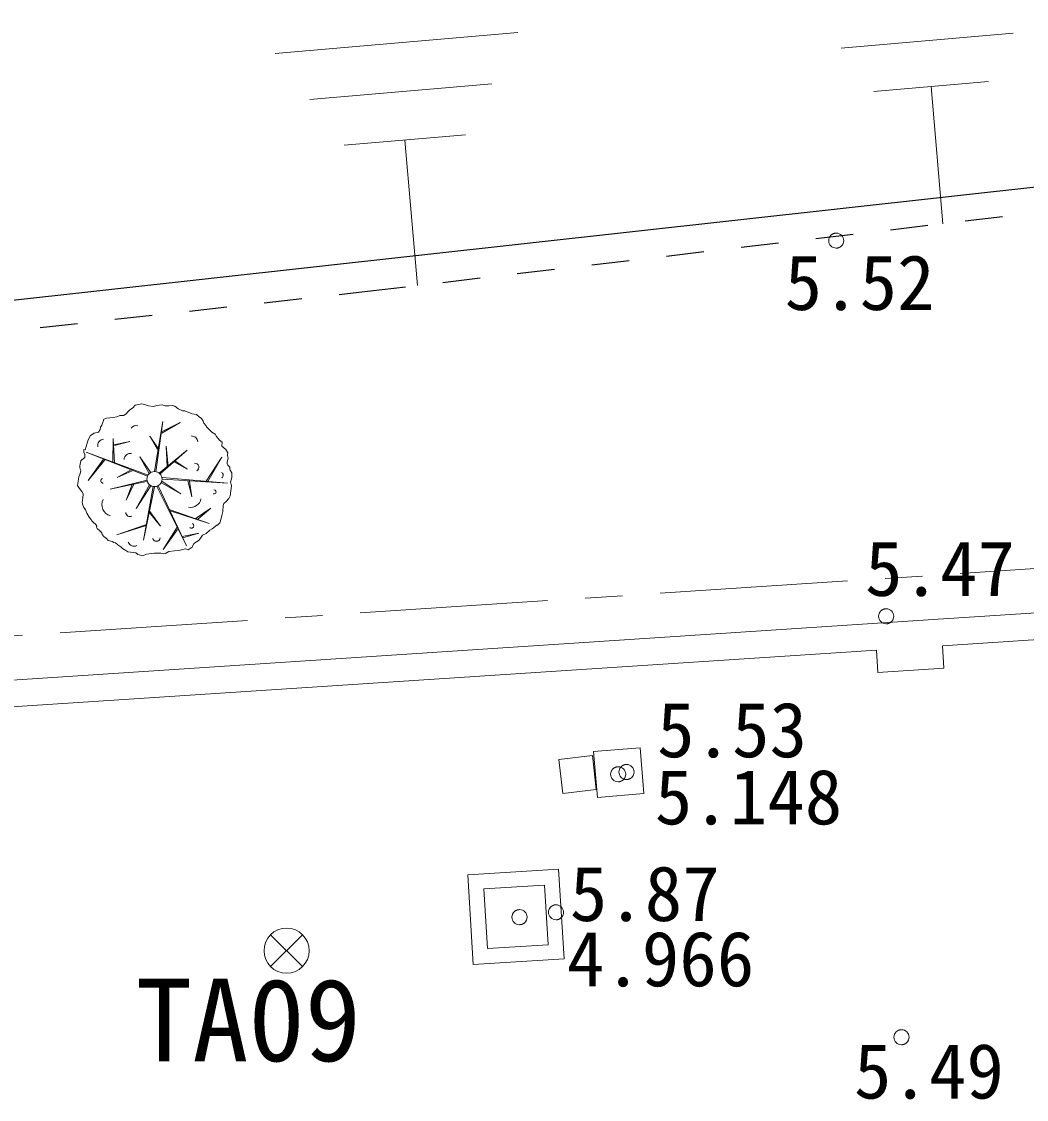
# Model space of a CAD drawing. Units: millimetres, scale not verified. Extents: x -205250 to 205250, y -143500 to 143500.
# Drawn here: x -32408 to -19038, y 20902 to 35249 of the extents above; entities that cross this region are included whole.
import ezdxf
from ezdxf.enums import TextEntityAlignment as Align

# ---------------------------------------------------------------- set-up
doc = ezdxf.new("R2010")
doc.units = ezdxf.units.MM
doc.header["$LTSCALE"] = 500
doc.linetypes.add('CHAIN1', pattern=[8, 5, -1, 1, -1])
doc.linetypes.add('DOTTED', pattern=[1.75, 0.25, -1.5])
for name, color, linetype, lineweight in [('0-1_現況図面', 7, 'Continuous', 13), ('0-2_単点（標高）', 7, 'DOTTED', 18), ('0-3_トラバー基準点・ＫＢＭ', 7, 'Continuous', 13), ('0-4_井戸・ﾎﾟﾝﾌﾟ設備', 7, 'Continuous', 18), ('0-5_用地区域', 7, 'Continuous', 25)]:
    doc.layers.add(name, color=color, linetype=linetype, lineweight=lineweight)
doc.styles.add('ＭＳ ゴシック', font='')
doc.styles.get('ＭＳ ゴシック').set_extended_font_data('MS Gothic')

msp = doc.modelspace()

# ---------------------------------------------------------------- linework, layer by layer
at = {"layer": '0-1_現況図面'}
for p, q in [((-29032.9, 34823.9), (-25803.6, 35102.4)), ((-21501.8, 34895.7), (-19215.7, 35092.9)), ((-21068.2, 34319), (-19544.2, 34450.4)), ((-28573.6, 34212.8), (-26151.6, 34421.7)), ((-20306.2, 34384.7), (-20148.5, 32555.9)), ((-28114.2, 33601.8), (-26499.6, 33741)), ((-27306.9, 33671.4), (-27139.8, 31733.9))]:
    msp.add_line(p, q, dxfattribs=at)
at = {"layer": '0-1_現況図面', "lineweight": 25}
for p, q in [((-19356.2, 32649), (-19852.8, 32590.6)), ((-20349.4, 32532.2), (-20846, 32473.8)), ((-22335.7, 32298.7), (-22832.3, 32240.3)), ((-21342.6, 32415.5), (-21839.1, 32357.1)), ((-23328.9, 32181.9), (-23825.4, 32123.5)), ((-24322, 32065.2), (-24818.6, 32006.8)), ((-25315.2, 31948.4), (-25811.8, 31890)), ((-26308.3, 31831.6), (-26804.9, 31773.2)), ((-29675.2, 31446.9), (-30172.2, 31391.7)), ((-28681.3, 31557.4), (-29178.3, 31502.2)), ((-30669.1, 31336.4), (-31166, 31281.1)), ((-31663, 31225.9), (-32159.9, 31170.6))]:
    msp.add_line(p, q, dxfattribs=at)
msp.add_lwpolyline([(-27301.5, 31714.8), (-27921, 31642), (-28184.4, 31612.7)], dxfattribs=at)
at = {"layer": '0-1_現況図面'}
for points in [[(-31564.1, 29547.2), (-31522.1, 29683.6), (-31491.5, 29738.1), (-31443.7, 29771.7), (-31384.4, 29785.2), (-31363.2, 29820.4), (-31358.1, 29849.5), (-31338.4, 29876), (-31323.4, 29927.3), (-31312.5, 29955.3), (-31277, 29970), (-31188.6, 29978.4), (-31141.9, 29988.2), (-31103, 30005.3), (-31052, 30005.3), (-31017.9, 30029.3), (-30991.9, 30057.6), (-30973.3, 30078.3), (-30926.5, 30106), (-30899, 30143.1), (-30806.2, 30159.8), (-30757.3, 30148.2), (-30717.6, 30135.2), (-30653.2, 30126.8), (-30606.5, 30136.6), (-30575.4, 30143.1), (-30539, 30145.7), (-30495.9, 30135.1), (-30450.8, 30136.2), (-30405.7, 30137.2), (-30370.8, 30131.1), (-30352.5, 30115.9), (-30326.5, 30093.3), (-30292.7, 30081.4), (-30268.1, 30068.1), (-30238, 30068.8), (-30137.5, 30027.1), (-30079.4, 30016.9), (-30045.7, 29987), (-30013.4, 29966.3)], [(-30641.3, 29265.3), (-30527.8, 29927.5), (-30621.2, 29255.6)], [(-30546.9, 29790.2), (-30297, 29911.8), (-30539.9, 29770.7)], [(-30013.4, 29966.3), (-29992.8, 29929.7), (-29982.4, 29903.9), (-29953.2, 29865.8), (-29949.4, 29853.2), (-29877.7, 29783.7), (-29834.3, 29758), (-29813.3, 29724.4), (-29774, 29675.5), (-29739.8, 29648.5), (-29743.2, 29595.2), (-29690.7, 29553), (-29665.9, 29506.7), (-29668.6, 29474.2), (-29657.3, 29436.3), (-29674.7, 29388.4), (-29672.5, 29367.1), (-29664.4, 29344.7), (-29638.9, 29319.2), (-29636.7, 29297.9), (-29631.6, 29276), (-29610.5, 29242.3), (-29612.6, 29179.8), (-29626.7, 29116.3), (-29613.5, 29072.1), (-29620.2, 29034.3), (-29625.8, 29002.3), (-29631.8, 28934.5), (-29649.5, 28901.7), (-29683.9, 28859.8), (-29715.6, 28832.4), (-29726, 28807.3), (-29731.1, 28727.3), (-29743.2, 28675.5), (-29750.4, 28634.8), (-29769.4, 28578.2), (-29799.2, 28544.6), (-29811.4, 28543.7), (-29873.9, 28494.8), (-29903.6, 28479)], [(-30590, 29564.7), (-30699.6, 29730.3), (-30600.3, 29550.9)], [(-31194.5, 29384.5), (-31188, 29697.9), (-31172.8, 29377.6)], [(-31184.1, 29615.8), (-30967.5, 29659.1), (-31173.2, 29605)], [(-30472.2, 29323.8), (-30483.4, 29595.7), (-30458.1, 29332.8)], [(-31477, 28612.2), (-31509.1, 28650.8), (-31538.7, 28703.9), (-31557.7, 28749.2), (-31579.3, 28779.9), (-31591.6, 28812.1), (-31602.4, 28852.9), (-31593.2, 28905.2), (-31588.8, 28964.4), (-31607.4, 28994.6), (-31636.1, 29035.6), (-31665.4, 29073.7), (-31656.2, 29126), (-31650, 29160.9), (-31645.4, 29187), (-31634, 29218), (-31625, 29252.3), (-31620.9, 29275.6), (-31627, 29291.6), (-31634.6, 29316.9), (-31634.4, 29334.9), (-31623.8, 29378), (-31619.2, 29404.1), (-31607.9, 29417.1), (-31566.9, 29445.8), (-31565.6, 29487.5), (-31578.4, 29516.8), (-31578.1, 29552.7), (-31564.1, 29547.2)], [(-30732, 29197.4), (-31550.3, 29515.6), (-30724.9, 29211.3)], [(-31317.6, 29425.2), (-31522.9, 29140.2), (-31300, 29415.5)], [(-30708.6, 29231.5), (-30835.2, 29455.2), (-30693.9, 29249.7)], [(-30577.1, 29237.1), (-30206, 29543.8), (-30563.4, 29229.8)], [(-29951.2, 29129.8), (-29742.9, 29449.8), (-29931, 29124.8)], [(-30950.4, 29282.3), (-31135.7, 29181.1), (-30936.2, 29270.5)], [(-30367.6, 29401.8), (-30203.8, 29291.1), (-30376.4, 29390)], [(-30738.4, 29143.1), (-31231.4, 29026.6), (-30746.9, 29125.1)], [(-30543, 29133.3), (-30289.5, 28963.6), (-30547.4, 29108.7)], [(-30535.1, 29178.1), (-29666.4, 29106.2), (-30532.3, 29159)], [(-30196.3, 29138.5), (-30144.1, 28922.4), (-30176, 29130.5)], [(-30936.1, 29086.6), (-31018, 28876.9), (-30919.3, 29083.8)], [(-30688.4, 29068.1), (-30884.8, 28766.3), (-30704.4, 29083.4)], [(-30658.5, 29060.9), (-30787.8, 28344.3), (-30640.6, 29056.6)], [(-30584.1, 29059.1), (-30212, 28271), (-30608.8, 29060.3)], [(10524.1, 28958), (-12408.4, 27450.3), (-12388.7, 27151), (-13216.9, 27096.5), (-13236.6, 27395.9), (-20156.3, 26941), (-20136.6, 26641.6), (-21013.6, 26584), (-21033.3, 26883.3), (-35921.3, 25904.5), (-35901.6, 25605.2), (-36711.1, 25552), (-36730.7, 25851.3), (-43392.2, 25413.4), (-43371.7, 25114.1), (-44290.3, 25053.7), (-44310.7, 25353), (-51279.9, 24894.8)], [(-30710.7, 28717.3), (-30558.7, 28531.3), (-30701.6, 28727.8)], [(-30430.9, 28734.5), (-29910.8, 28566.8), (-30433.1, 28749.1)], [(-30096.5, 28631.6), (-29890.3, 28771.9), (-30062.1, 28627.7)], [(-29903.6, 28479), (-29953.5, 28433.9), (-29999.3, 28412), (-30047, 28345.5), (-30117.7, 28301), (-30138, 28253.7), (-30192.2, 28218.3), (-30226.1, 28230.2), (-30316.5, 28210.2), (-30374.7, 28202.5), (-30451, 28194.9), (-30494.9, 28166.7), (-30556.9, 28171.6), (-30637.4, 28173.8), (-30680.1, 28169.3), (-30747.7, 28160.2), (-30793.5, 28138.3), (-30862.2, 28156.4), (-30888.2, 28179), (-30993.8, 28191.6), (-31020.8, 28208.3), (-31063.7, 28236.8), (-31087.3, 28256), (-31127.3, 28284), (-31158.6, 28310.5), (-31181.9, 28314.6), (-31203.6, 28327.4), (-31254.8, 28342.4), (-31277.4, 28367.3), (-31311.6, 28394.3), (-31336.6, 28422.7), (-31342.2, 28441.6), (-31372.5, 28473.9), (-31400.9, 28499.9), (-31409.4, 28519.4), (-31406.9, 28533.9), (-31421.2, 28554.4), (-31454.4, 28587.2), (-31472.2, 28605.3), (-31477, 28612.2)], [(-30752.4, 28540.5), (-31139.1, 28418.6), (-30757.7, 28550.8)], [(-30336.3, 28518.1), (-30523.2, 28219.9), (-30335.6, 28489)], [(-30270.4, 28394.6), (-30048.6, 28438.5), (-30262, 28376.3)], [(-92782.3, 22598.9), (-81104.5, 23249.5), (-67891.7, 24153.4), (-20279.4, 27289.5), (-17263.3, 27487.3)]]:
    msp.add_lwpolyline(points, dxfattribs=at)
for points in [[(-24799, 25531), (-24179, 25584), (-24126.7, 24972.5), (-24746.7, 24919.5)], [(-25259, 25427), (-25207, 24974), (-24760.9, 25025.2), (-24812.9, 25478.2)], [(-25190, 22774), (-25263, 23966), (-26470.3, 23892.1), (-26397.3, 22700.1)], [(-26258.5, 23704.7), (-25450.4, 23754.1), (-25401.9, 22961.4), (-26209.9, 22911.9)]]:
    msp.add_lwpolyline(points, close=True, dxfattribs=at)
msp.add_circle((-30639.7, 29159.1), 100, dxfattribs=at)
for centre, radius, start, end in [((-30888.5, 29801.6), 70.4, 68.70824, 149.43731), ((-30146, 29651.1), 81.6, 2.54698, 92.54698), ((-31310.9, 29606.7), 84.3, 93.68948, 193.21676), ((-30958.7, 29414.1), 86.6, 81.24851, 177.15767), ((-30101.2, 29317.7), 52.4, 296.10117, 94.86186), ((-31318.7, 29136.7), 33.8, 113.24243, 266.10156), ((-29767, 29211), 41.7, 302.98084, 65.12799), ((-29847.9, 28987.5), 27.2, 247.48936, 92.54698), ((-31183.6, 28818.1), 155.7, 153.46009, 253.95638), ((-30154.4, 28915.7), 133.1, 256.32362, 351.89396), ((-30967.1, 28713.6), 54, 180.47301, 300.98324), ((-30148.4, 28537.1), 32.1, 225.78071, 64.70535), ((-30910.6, 28351.4), 86, 200.43386, 295.41297), ((-30613.8, 28381.1), 50.4, 190.87685, 354.76802)]:
    msp.add_arc(centre, radius, start, end, dxfattribs=at)
at = {"layer": '0-2_単点（標高）', "linetype": 'Continuous', "lineweight": 13}
for centre in [(-21569, 32333), (-20904, 27333), (-24470, 25230), (-24359, 25260), (-25783, 23328), (-25297, 23393), (-20700, 21730)]:
    msp.add_circle(centre, 100, dxfattribs=at)
at = {"layer": '0-2_単点（標高）'}
for centre, start, end in [((-21569, 32333), 90, 270), ((-21569, 32333), 270, 90), ((-20904, 27333), 90, 270), ((-20904, 27333), 270, 90), ((-24470, 25230), 90, 270), ((-24470, 25230), 270, 90), ((-24359, 25260), 90, 270), ((-24359, 25260), 270, 90), ((-25783, 23328), 90, 270), ((-25783, 23328), 270, 90), ((-25297, 23393), 90, 270), ((-25297, 23393), 270, 90), ((-20700, 21730), 90, 270), ((-20700, 21730), 270, 90)]:
    msp.add_arc(centre, 100, start, end, dxfattribs=at)
at = {"layer": '0-3_トラバー基準点・ＫＢＭ'}
for p, q in [((-29094.1, 22669.9), (-28669.9, 23094.1)), ((-29094.1, 23094.1), (-28669.9, 22669.9))]:
    msp.add_line(p, q, dxfattribs=at)
msp.add_circle((-28882, 22882), 300, dxfattribs=at)
at = {"layer": '0-4_井戸・ﾎﾟﾝﾌﾟ設備', "color": 4, "linetype": 'CHAIN1'}
msp.add_line((66392.7, 33578.2), (-115753.6, 21599.5), dxfattribs=at)
at = {"layer": '0-5_用地区域', "color": 1}
msp.add_line((67808, 42657.7), (-38519, 30871.3), dxfattribs=at)

# ---------------------------------------------------------------- texts
at = {"layer": '0-2_単点（標高）', "style": 'ＭＳ ゴシック'}
for s, p in [('5.52', (-22254.8, 31189.9)), ('5.47', (-21185, 27383.8)), ('5.53', (-23951.8, 25236.2)), ('5.148', (-23981.8, 24343.1)), ('5.87', (-25113.4, 23056.8)), ('4.966', (-25152.7, 22187.8)), ('5.49', (-21332.2, 20694))]:
    msp.add_text(s, height=733.1, dxfattribs=at).set_placement(p, align=Align.BOTTOM_LEFT)
at = {"layer": '0-3_トラバー基準点・ＫＢＭ', "style": 'ＭＳ ゴシック'}
msp.add_text('TA09', height=1100, dxfattribs=at).set_placement((-30885.6, 21081.2), align=Align.BOTTOM_LEFT)

doc.saveas('drawing.dxf')
